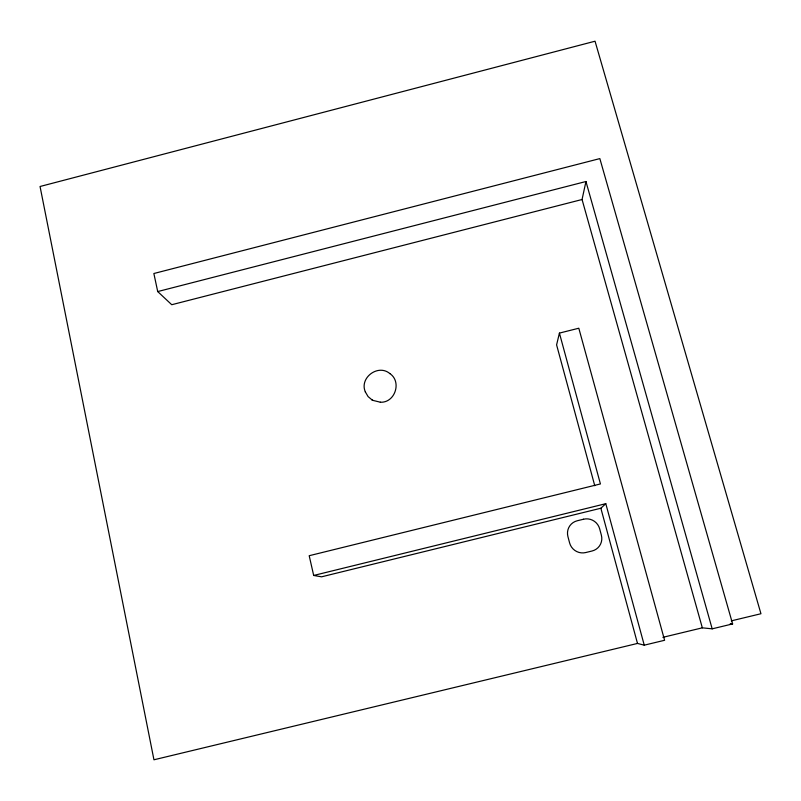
<?xml version="1.0" encoding="UTF-8"?>
<svg xmlns="http://www.w3.org/2000/svg" width="801" height="801" viewBox="0 0 801 801"><rect width="100%" height="100%" fill="white"/><g stroke="black" fill="none" stroke-linecap="round" stroke-linejoin="round"><path stroke-width="1.2" d="M702.337 627.834L582.057 199.509L585.952 181.517L157.717 291.564L153.862 273.511L599.849 158.598L732.615 623.919L712.179 628.835L702.337 627.834L662.888 637.326M731.333 620.855L760.95 613.736L595.043 41.211L40.05 186.493L153.952 759.789L637.496 643.433L644.254 645.175L664.6 640.279L578.803 328.22L559.418 333.096L556.595 344.881L594.763 485.726M389.847 373.576C378.062 363.564 359.008 377.962 365.396 392.029M559.418 333.096L600.42 483.944L309.196 555.714L313.682 575.458L321.561 576.82L600.86 508.235L605.796 503.689L644.254 645.175M582.057 199.509L171.744 304.72L157.717 291.564M313.682 575.458L605.796 503.689M380.335 402.222C395.113 403.013 402.092 381.546 389.707 373.476M380.415 402.222L372.755 400.35M730.222 623.749L732.615 623.919M365.326 391.869L368.07 396.565L372.155 400.009M372.024 399.939L372.886 400.42M585.952 181.517L712.179 628.835M600.86 508.235L637.496 643.433M583.549 519.218L577.221 520.77A13.247 12.966 38.7 0 0 567.919 536.55L569.601 542.908A13.267 12.976 39.8 0 0 585.701 552.55L592.069 550.998A13.277 12.976 39.1 0 0 601.361 535.138L599.649 528.78A13.257 12.956 38.1 0 0 583.549 519.218"/></g></svg>
